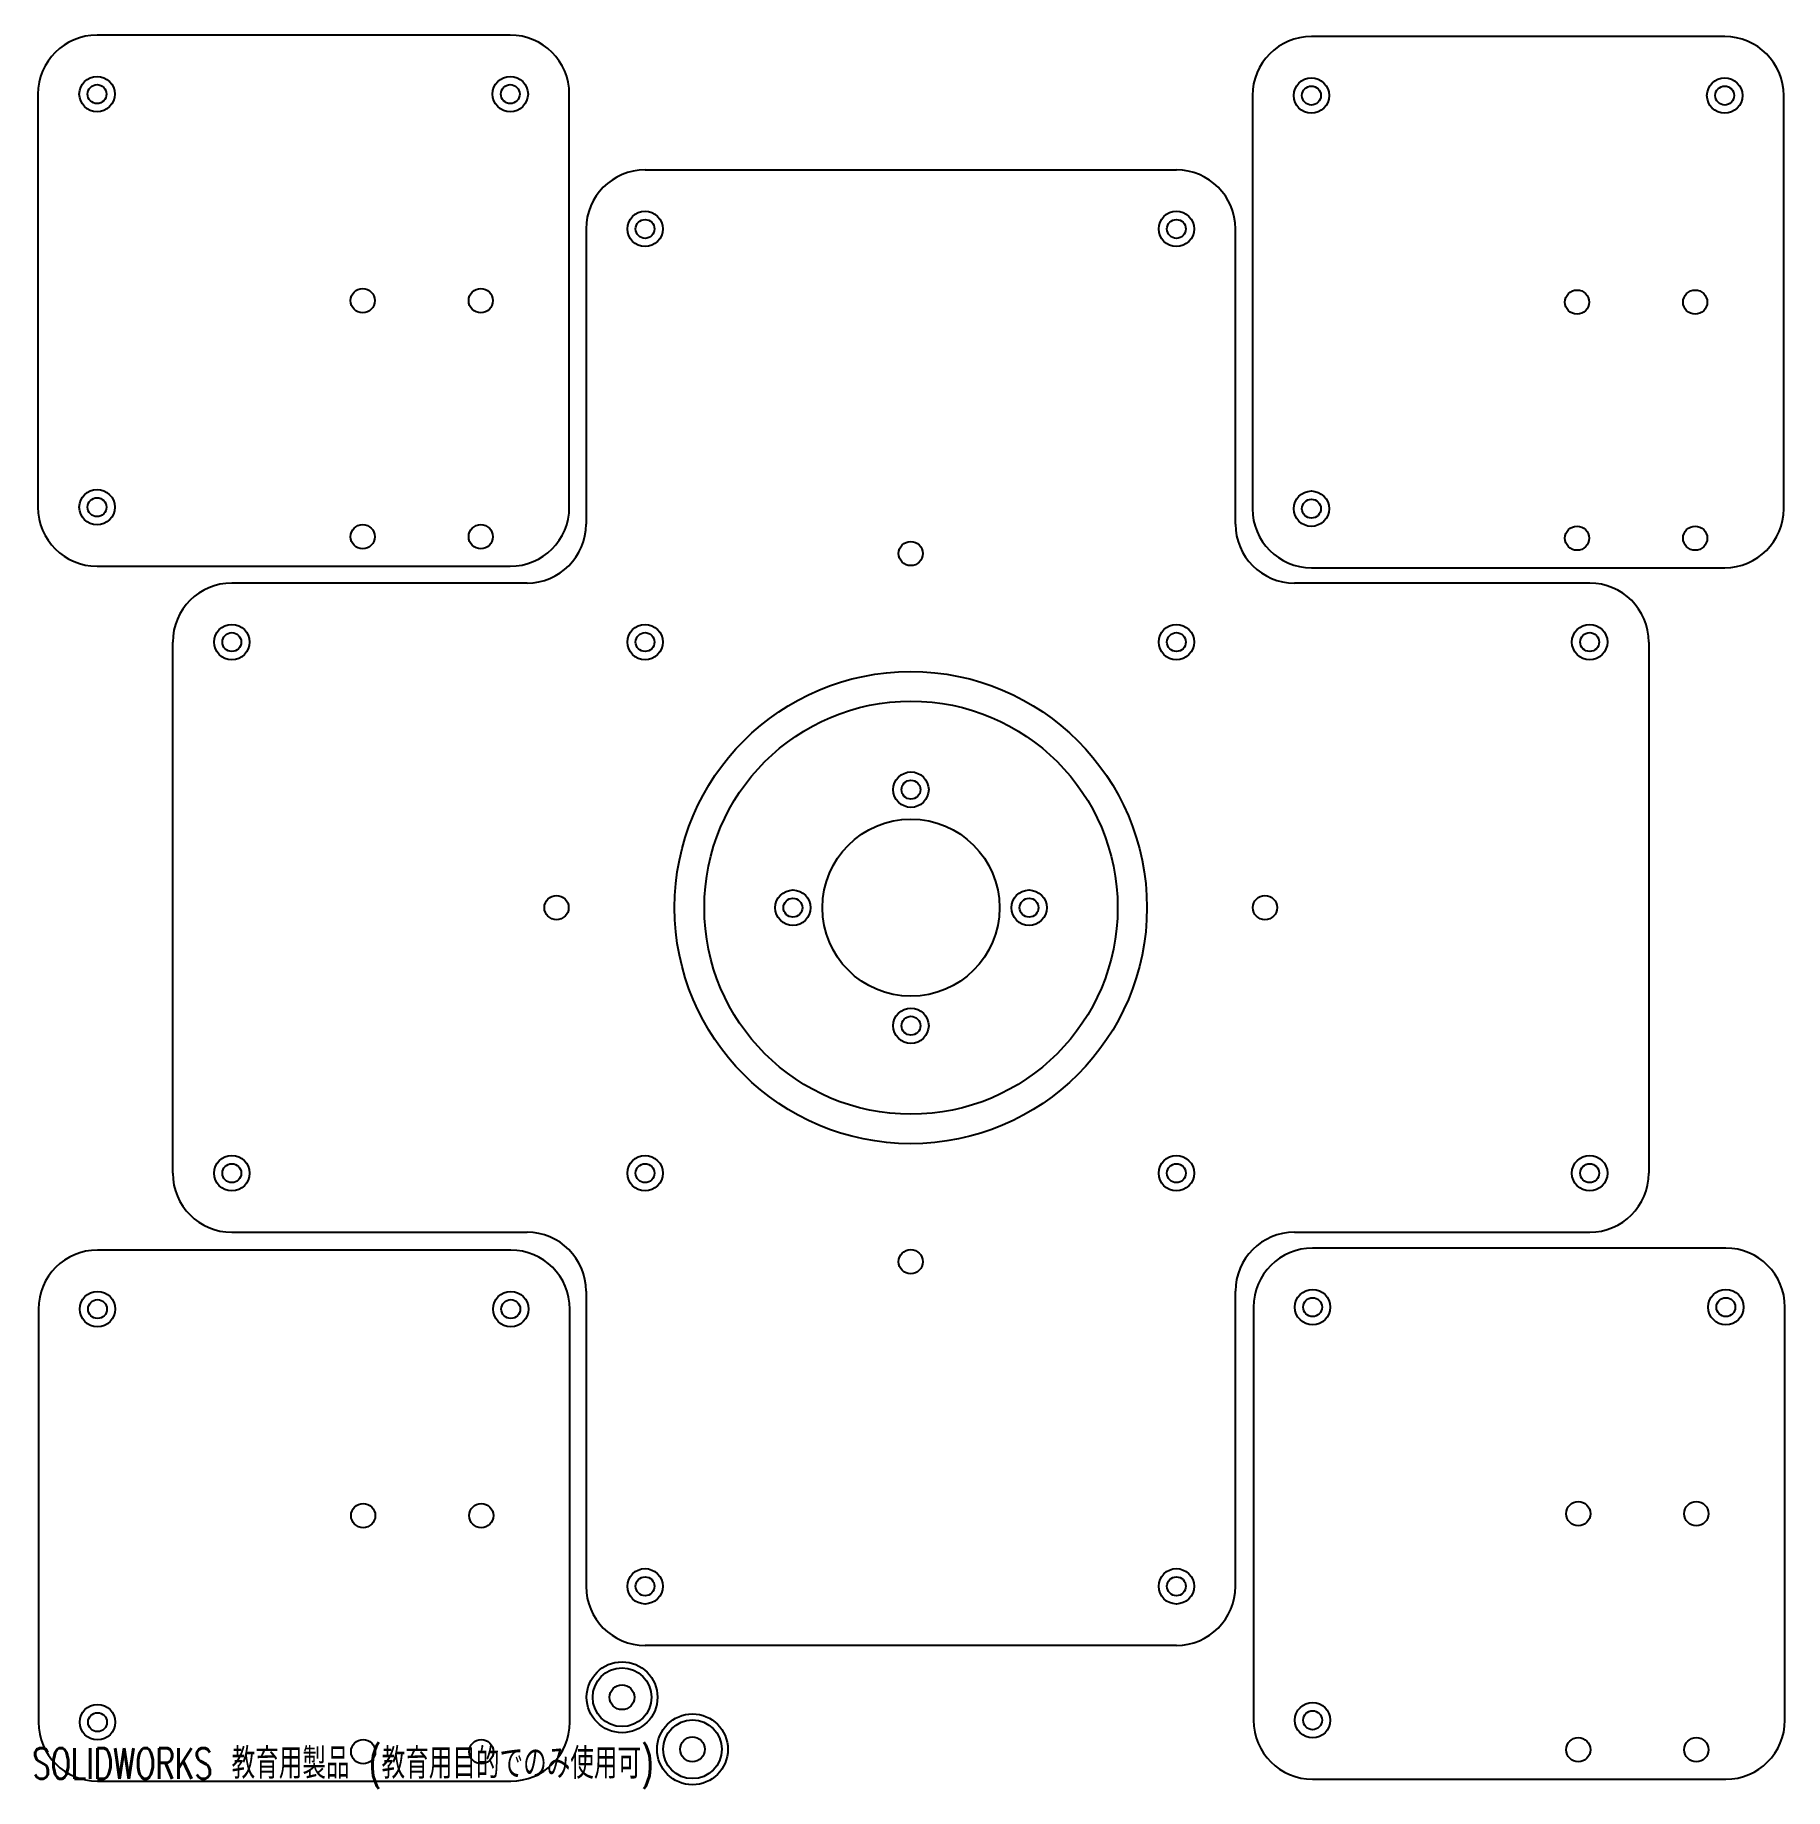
# Model space of a CAD drawing. Header units: millimetres. Extents: x 0 to 297, y 0 to 297.
import ezdxf

# ---------------------------------------------------------------- set-up
doc = ezdxf.new("R2010")
doc.units = ezdxf.units.MM
doc.styles.add('SLDTEXTSTYLE0', font='TXT', dxfattribs={"width": 0.7, "bigfont": 'bigfont'})

msp = doc.modelspace()

# ---------------------------------------------------------------- linework, layer by layer
at = {"color": 7, "linetype": 'Continuous', "lineweight": 25}
for p, q in [((80.96, 296.95), (10.96, 296.95)), ((286.66, 296.7), (216.66, 296.7)), ((0.96, 286.95), (0.96, 216.95)), ((90.96, 216.95), (90.96, 286.95)), ((206.66, 286.7), (206.66, 216.7)), ((296.66, 216.7), (296.66, 286.7)), ((103.79, 274.1), (193.79, 274.1)), ((93.79, 264.1), (93.79, 214.1)), ((203.79, 214.1), (203.79, 264.1)), ((10.96, 206.95), (80.96, 206.95)), ((216.66, 206.7), (286.66, 206.7)), ((83.79, 204.1), (33.79, 204.1)), ((263.79, 204.1), (213.79, 204.1)), ((23.79, 104.1), (23.79, 194.1)), ((273.79, 194.1), (273.79, 104.1)), ((33.79, 94.1), (83.79, 94.1)), ((213.79, 94.1), (263.79, 94.1)), ((81.04, 91.08), (11.04, 91.08)), ((286.86, 91.41), (216.86, 91.41)), ((93.79, 84.1), (93.79, 34.1)), ((203.79, 34.1), (203.79, 84.1)), ((1.04, 81.08), (1.04, 11.08)), ((91.04, 11.08), (91.04, 81.08)), ((206.86, 81.41), (206.86, 11.41)), ((296.86, 11.41), (296.86, 81.41)), ((193.79, 24.1), (103.79, 24.1)), ((11.04, 1.08), (81.04, 1.08)), ((216.86, 1.41), (286.86, 1.41))]:
    msp.add_line(p, q, dxfattribs=at)
for centre, radius in [((10.96, 286.95), 3), ((10.96, 286.95), 1.6), ((80.96, 286.95), 3), ((80.96, 286.95), 1.6), ((216.66, 286.7), 3), ((216.66, 286.7), 1.6), ((286.66, 286.7), 3), ((286.66, 286.7), 1.6), ((103.79, 264.1), 3), ((103.79, 264.1), 1.6), ((193.79, 264.1), 3), ((193.79, 264.1), 1.6), ((55.96, 251.95), 2.05), ((75.96, 251.95), 2.05), ((261.66, 251.7), 2.05), ((281.66, 251.7), 2.05), ((10.96, 216.95), 3), ((10.96, 216.95), 1.6), ((216.66, 216.7), 3), ((216.66, 216.7), 1.6), ((55.96, 211.95), 2.05), ((75.96, 211.95), 2.05), ((148.79, 209.1), 2.05), ((261.66, 211.7), 2.05), ((281.66, 211.7), 2.05), ((33.79, 194.1), 3), ((103.79, 194.1), 3), ((193.79, 194.1), 3), ((263.79, 194.1), 3), ((33.79, 194.1), 1.6), ((103.79, 194.1), 1.6), ((193.79, 194.1), 1.6), ((263.79, 194.1), 1.6), ((148.79, 149.1), 40), ((148.83, 149.09), 35), ((148.83, 169.09), 3), ((148.83, 169.09), 1.6), ((148.83, 149.09), 15), ((128.83, 149.09), 3), ((168.83, 149.09), 3), ((88.79, 149.1), 2.05), ((128.83, 149.09), 1.6), ((168.83, 149.09), 1.6), ((208.79, 149.1), 2.05), ((148.83, 129.09), 3), ((148.83, 129.09), 1.6), ((33.79, 104.1), 3), ((103.79, 104.1), 3), ((193.79, 104.1), 3), ((263.79, 104.1), 3), ((33.79, 104.1), 1.6), ((103.79, 104.1), 1.6), ((193.79, 104.1), 1.6), ((263.79, 104.1), 1.6), ((148.79, 89.1), 2.05), ((11.04, 81.08), 3), ((81.04, 81.08), 3), ((216.86, 81.41), 3), ((286.86, 81.41), 3), ((11.04, 81.08), 1.6), ((81.04, 81.08), 1.6), ((216.86, 81.41), 1.6), ((286.86, 81.41), 1.6), ((56.04, 46.08), 2.05), ((76.04, 46.08), 2.05), ((261.86, 46.41), 2.05), ((281.86, 46.41), 2.05), ((103.79, 34.1), 3), ((103.79, 34.1), 1.6), ((193.79, 34.1), 3), ((193.79, 34.1), 1.6), ((99.89, 15.3), 6), ((99.89, 15.3), 4.97), ((99.89, 15.3), 2.1), ((11.04, 11.08), 3), ((11.04, 11.08), 1.6), ((111.82, 6.48), 6), ((216.86, 11.41), 3), ((216.86, 11.41), 1.6), ((111.82, 6.48), 4.97), ((56.04, 6.08), 2.05), ((76.04, 6.08), 2.05), ((111.82, 6.48), 2.1), ((261.86, 6.41), 2.05), ((281.86, 6.41), 2.05)]:
    msp.add_circle(centre, radius, dxfattribs=at)
for centre, start, end in [((10.96, 286.95), 90, 180), ((80.96, 286.95), 0, 90), ((216.66, 286.7), 90, 180), ((286.66, 286.7), 0, 90), ((103.79, 264.1), 90, 180), ((193.79, 264.1), 0, 90), ((10.96, 216.95), 180, 270), ((80.96, 216.95), 270, 0), ((83.79, 214.1), 270, 0), ((213.79, 214.1), 180, 270), ((216.66, 216.7), 180, 270), ((286.66, 216.7), 270, 0), ((33.79, 194.1), 90, 180), ((263.79, 194.1), 0, 90), ((33.79, 104.1), 180, 270), ((263.79, 104.1), 270, 0), ((83.79, 84.1), 0, 90), ((213.79, 84.1), 90, 180), ((11.04, 81.08), 90, 180), ((81.04, 81.08), 0, 90), ((216.86, 81.41), 90, 180), ((286.86, 81.41), 0, 90), ((103.79, 34.1), 180, 270), ((193.79, 34.1), 270, 0), ((11.04, 11.08), 180, 270), ((81.04, 11.08), 270, 0), ((216.86, 11.41), 180, 270), ((286.86, 11.41), 270, 0)]:
    msp.add_arc(centre, 10, start, end, dxfattribs=at)

# ---------------------------------------------------------------- texts
at = {"color": 7, "linetype": 'Continuous', "insert": (0, 6.69), "char_height": 5.19, "attachment_point": 1, "style": 'SLDTEXTSTYLE0'}
msp.add_mtext('SOLIDWORKS 教育用製品 (教育用目的でのみ使用可)', dxfattribs=at)

doc.saveas('drawing.dxf')
